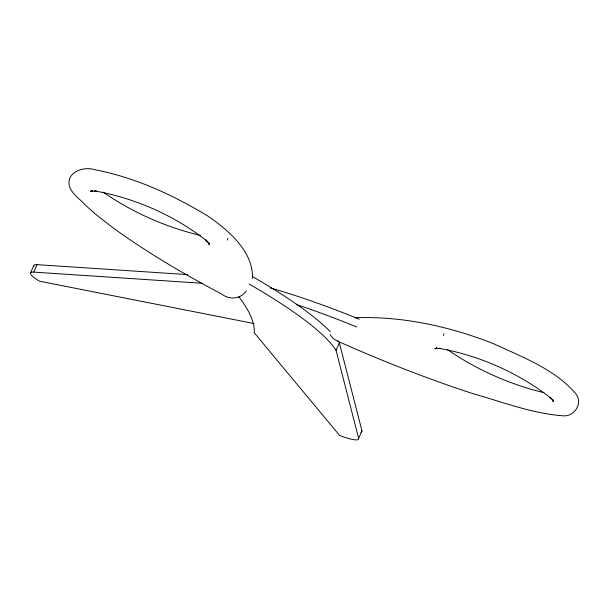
<?xml version="1.0" encoding="UTF-8"?>
<svg xmlns="http://www.w3.org/2000/svg" width="609" height="609" viewBox="0 0 609 609"><rect width="100%" height="100%" fill="white"/><g stroke="black" fill="none" stroke-linecap="round" stroke-linejoin="round"><path stroke-width="0.91" d="M208.666 242.405L208.643 243.752L208.56 242.321M552.934 399.801L552.911 401.148L552.827 399.717L553.573 401.636L550.072 397.327L551.389 398.583C519.066 373.035 479.45 355.504 438.899 348.325L440.703 348.455L435.001 348.652L436.919 348.241L435.047 348.812L436.234 348.196M252.529 278.465C253.268 251.22 228.832 230.765 208.347 216.347C173.436 195.169 135.449 177.539 95.156 169.812C83.654 165.876 65.285 172.18 69.647 186.955C72.585 194.499 80.045 199.105 85.26 204.959C95.034 214.079 105.616 222.277 116.372 230.194C149.799 254.25 185.539 274.88 221.874 294.185C229.555 300.016 240.494 299.316 246.394 290.927M30.45 273.053L33.777 265.577M254.098 323.562L39.585 281.213A23.492 4.484 24 0 1 33.739 272.116L37.065 264.641L187.671 274.621M227.187 240.03L227.926 238.385M238.454 296.263A528.993 100.934 24 0 1 254.189 332.704L339.586 435.405A23.492 4.484 24 0 0 358.625 438.335L336.039 350.327L339.373 342.852A216.865 41.382 24 0 0 337.911 340.675M358.625 438.335L361.959 430.86L339.373 342.852M443.322 335.46L444.052 333.816M436.607 347.823L435.618 348.744L436.828 347.884M91.967 190.792L90.779 191.416L92.652 190.845M92.012 190.982L90.733 191.256L96.435 191.059L94.631 190.929C135.183 198.108 174.798 215.639 207.121 241.187L205.804 239.931L209.298 244.239L208.316 242.534L209.062 244.262L208.727 242.968M354.682 317.761C402.305 315.957 450.241 326.47 494.371 344.055C523.009 357.384 555.005 369.298 575.985 393.947C583.247 403.341 574.218 417.089 562.838 415.787C532.213 413.541 502.92 402.107 473.543 393.833C428.401 379.171 384.188 361.761 340.781 342.585L339 341.855M33.739 272.116L202.34 283.284M200.483 235.447C165.77 227.203 132.389 212.366 103.035 192.094M543.944 392.668C509.543 384.332 476.428 369.625 447.303 349.49M337.942 341.383L333.648 338.901L330.778 335.643M330.2 334.623L330.459 335.087M249.142 284.083A216.865 41.382 24 0 1 336.039 350.327M252.469 276.608A216.865 41.382 24 0 1 330.322 331.745M361.959 430.86A23.492 4.484 24 0 1 360.939 432.268M296.583 304.584A216.865 41.382 24 0 1 356.798 327.01M270.206 287.897A216.865 41.382 24 0 1 359.249 319.177M33.799 266.202A23.492 4.484 24 0 1 37.065 264.641"/></g></svg>
